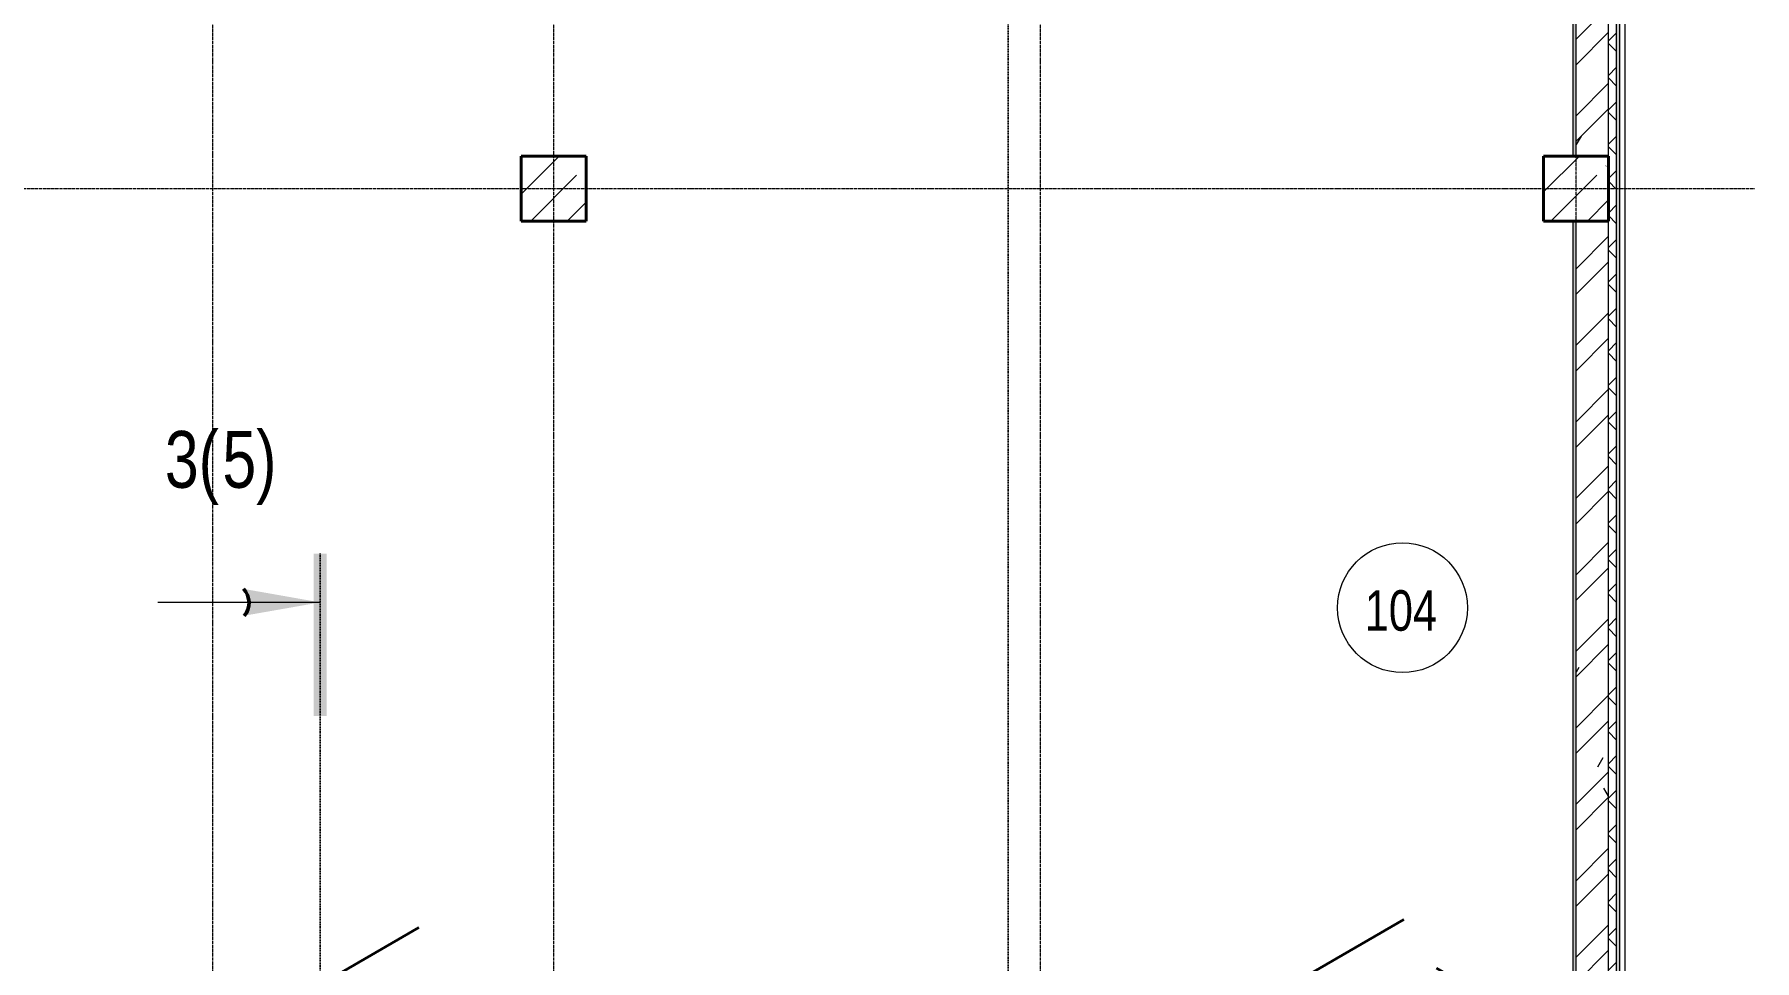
# Model space of a CAD drawing. Header units: millimetres. Extents: x -4800 to 3395395, y -34112 to 4253698.
# Drawn here: x 40102 to 50702, y 492 to 6200 of the extents above; entities that cross this region are included whole.
import ezdxf

# ---------------------------------------------------------------- set-up
doc = ezdxf.new("R2010")
doc.units = ezdxf.units.MM
doc.linetypes.add('ADSK_Линия разреза', pattern=[20, 0, -10, 0, -10])
doc.linetypes.add('ADSK_Линия сетки', pattern=[25, 20, -2.5, 0, -2.5])
for name, color, linetype, lineweight in [('Двери', 7, 'Continuous', 18), ('Марки помещений', 7, 'Continuous', 20), ('Несущие колонны', 7, 'Continuous', 18), ('Оси', 7, 'Continuous', 9), ('Разрезы', 7, 'Continuous', 9), ('Стены наружные', 7, 'Continuous', 18), ('Стены отделка', 7, 'Continuous', 40), ('Стены перегородки', 7, 'Continuous', 40), ('Стены штриховка', 7, 'Continuous', 40)]:
    doc.layers.add(name, color=color, linetype=linetype, lineweight=lineweight)
doc.styles.add('Century Gothic', font='GOTHIC.TTF', dxfattribs={"width": 0.8, "height": 350})
doc.styles.add('Century Gothic_1', font='GOTHIC.TTF', dxfattribs={"width": 0.8, "height": 250})
pattern_1 = [(45, (30702.1, 0), (-224.5064, 224.5064), []), (45, (30926.6, 0), (-224.5064, 224.5064), [396.875, -79.375, 3.353, -76.022])]
pattern_2 = [(0, (30702.1, 0), (406.4, 101.6), [33.528, -271.272, 33.528, -271.272, -1625.6]), (0, (30702.1, 0), (406.4, 101.6), [-609.6, 33.528, -576.072, 33.528, -271.272, -711.2]), (0, (30702.1, 0), (406.4, 101.6), [-1524, 33.528, -169.672, 33.528, -474.472]), (120, (30854.5, 50.8), (-291.1882, 301.15272), [33.528, -271.272, 33.528, -271.272, -1625.6]), (120, (30854.5, 50.8), (-291.1882, 301.15272), [-609.6, 33.528, -576.072, 33.528, -271.272, -711.2]), (120, (30854.5, 50.8), (-291.1882, 301.15272), [-1524, 33.528, -169.672, 33.528, -474.472]), (240, (30905.3, 254), (-115.2118, -402.75272), [33.528, -271.272, 33.528, -271.272, -1625.6]), (240, (30905.3, 254), (-115.2118, -402.75272), [-609.6, 33.528, -576.072, 33.528, -271.272, -711.2]), (240, (30905.3, 254), (-115.2118, -402.75272), [-1524, 33.528, -169.672, 33.528, -474.472])]

# ---------------------------------------------------------------- blocks, each defined once
blk = doc.blocks.new('SK_Дверь_2 - ДСВв_П-783361-ПД_КР_О_ПЭ_01 Этаж')
at = {"layer": 'Двери', "lineweight": 30}
for p, q in [((-900, 120), (269, 795)), ((900, 120), (510, 345))]:
    blk.add_line(p, q, dxfattribs=at)
blk = doc.blocks.new('SK_Дверь_2 - ДСВв_П-1128575-ПД_КР_О_ПЭ_01 Этаж')
at = {"layer": 'Двери', "lineweight": 30}
for p, q in [((-750, 80), (159, 605)), ((750, 80), (360, 305))]:
    blk.add_line(p, q, dxfattribs=at)
blk = doc.blocks.new('ADSK_КолоннаЖБ_Прямоугольная - 400x400 мм-1096394-ПД_КР_О_ПЭ_01 Этаж')
at = {"layer": 'Несущие колонны', "lineweight": 40}
for p, q in [((-200, 200), (200, 200)), ((-200, -200), (-200, 200)), ((200, 200), (200, -200)), ((200, -200), (-200, -200))]:
    blk.add_line(p, q, dxfattribs=at)
blk = doc.blocks.new('Разрез - Номер вида и Номер листа спереди_3_5 мм-64073-ПД_КР_О_ПЭ_01 Этаж')
at = {"layer": 'Разрезы'}
blk.add_hatch(color=256, dxfattribs=at).paths.add_polyline_path([(10, 0.4), (10, -0.4), (0, -0.4), (0, 0.4)], flags=0)
h = blk.add_hatch(color=256, dxfattribs=at)
edge = h.paths.add_edge_path(flags=0)
edge.add_line((2.17, -4.71), (3, 0))
edge.add_line((3, 0), (3.82, -4.67))
edge.add_arc((3.02, -5.62), 1.24, 49.4419, 133.142)
at = {"layer": 'Разрезы', "lineweight": 20}
blk.add_line((3, 0), (3, -10), dxfattribs=at)
at = {"layer": 'Разрезы', "lineweight": 50}
blk.add_arc((3.02, -5.62), 1.24, 49.4419, 133.142, dxfattribs=at)
blk = doc.blocks.new('SK_Марка_Помещение_ОдноЗначение - Номер-247393-ПД_КР_О_ПЭ_01 Этаж')
at = {"layer": 'Марки помещений'}
blk.add_circle((0, 0), 4, dxfattribs=at)

msp = doc.modelspace()

# ---------------------------------------------------------------- hatches: boundary and pattern name
at = {"layer": 'Несущие колонны', "lineweight": 9}
h = msp.add_hatch(dxfattribs=at)
h.set_pattern_fill('FP_4', color=256, style=0, pattern_type=2)
h.set_pattern_definition(pattern_1)
h.paths.add_polyline_path([(43102.1044, 5050), (43502.1044, 5050), (43502.1044, 5450), (43102.1044, 5450)], flags=0)
h = msp.add_hatch(dxfattribs=at)
h.set_pattern_fill('FP_4', color=256, style=0, pattern_type=2)
h.set_pattern_definition(pattern_1)
h.paths.add_polyline_path([(49802.1044, 5050), (49802.1044, 5450), (49402.1044, 5450), (49402.1044, 5050), (49602.1044, 5050)], flags=0)
at = {"layer": 'Стены штриховка', "lineweight": 9}
h = msp.add_hatch(dxfattribs=at)
h.set_pattern_fill('FP_6', color=256, style=0, pattern_type=2)
h.set_pattern_definition(pattern_2)
h.paths.add_polyline_path([(49602.1044, 200), (49602.1044, 5050), (49582.1044, 5050), (49582.1044, 200)], flags=0)
h.paths.add_polyline_path([(49582.1044, 5450), (49602.1044, 5450), (49602.1044, 10300), (49582.1044, 10300), (49582.1044, 6087.6665)], flags=0)
h.paths.add_polyline_path([(49602.1044, 10700), (49602.1044, 15550), (49582.1044, 15550), (49582.1044, 10700)], flags=0)
h.paths.add_polyline_path([(49602.1044, 15950), (49602.1044, 18176.6556), (49582.1044, 18176.6556), (49582.1044, 15950)], flags=0)
h = msp.add_hatch(dxfattribs=at)
h.set_pattern_fill('FP_7', color=256, style=0, pattern_type=2)
h.set_pattern_definition([(0, (30702.1, 0), (1625.6, 406.4), [67.056, -1152.144, 67.056, -1152.144, -6502.4]), (0, (30702.1, 0), (1625.6, 406.4), [-2438.4, 67.056, -2371.344, 67.056, -1152.144, -2844.8]), (0, (30702.1, 0), (1625.6, 406.4), [-6096, 67.056, -745.744, 67.056, -1964.944]), (120, (31311.7, 203.2), (-1164.753, 1204.611), [67.056, -1152.144, 67.056, -1152.144, -6502.4]), (120, (31311.7, 203.2), (-1164.753, 1204.611), [-2438.4, 67.056, -2371.344, 67.056, -1152.144, -2844.8]), (120, (31311.7, 203.2), (-1164.753, 1204.611), [-6096, 67.056, -745.744, 67.056, -1964.944]), (240, (31514.9, 1016), (-460.847, -1611.011), [67.056, -1152.144, 67.056, -1152.144, -6502.4]), (240, (31514.9, 1016), (-460.847, -1611.011), [-2438.4, 67.056, -2371.344, 67.056, -1152.144, -2844.8]), (240, (31514.9, 1016), (-460.847, -1611.011), [-6096, 67.056, -745.744, 67.056, -1964.944])])
h.paths.add_polyline_path([(49654.2526, 200), (49802.1044, 200), (49802.1044, 5050), (49602.1044, 5050), (49602.1044, 200)], flags=0)
h.paths.add_polyline_path([(49602.1044, 5450), (49802.1044, 5450), (49802.1044, 10300), (49602.1044, 10300), (49602.1044, 6087.6665)], flags=0)
h.paths.add_polyline_path([(49802.1044, 10700), (49802.1044, 15550), (49602.1044, 15550), (49602.1044, 10700)], flags=0)
h.paths.add_polyline_path([(49602.1044, 15950), (49802.1044, 15950), (49802.1044, 18176.6556), (49602.1044, 18176.6556), (49602.1044, 17881.4998)], flags=0)
h = msp.add_hatch(dxfattribs=at)
h.set_pattern_fill('FP_3', color=256, style=0, pattern_type=2)
h.set_pattern_definition([(45, (30702.1, 0), (-235.7317, 235.7317), []), (45, (30859.26, 0), (-235.7317, 235.7317), [])])
h.paths.add_polyline_path([(49654.2526, 200), (49802.1044, 200), (49802.1044, 5050), (49602.1044, 5050), (49602.1044, 200)], flags=0)
h.paths.add_polyline_path([(49602.1044, 5450), (49802.1044, 5450), (49802.1044, 10300), (49602.1044, 10300), (49602.1044, 6087.6665)], flags=0)
h.paths.add_polyline_path([(49802.1044, 10700), (49802.1044, 15550), (49602.1044, 15550), (49602.1044, 10700)], flags=0)
h.paths.add_polyline_path([(49602.1044, 15950), (49802.1044, 15950), (49802.1044, 18176.6556), (49602.1044, 18176.6556), (49602.1044, 17881.4998)], flags=0)
h = msp.add_hatch(dxfattribs=at)
h.set_pattern_fill('FP_5', color=256, style=0, pattern_type=2)
h.set_pattern_definition([(45, (30702.1, 0), (-106.066, 106.066), []), (135, (30702.1, 0), (-106.066, -106.066), [])])
h.paths.add_polyline_path([(49852.1044, 200), (49852.1044, 18176.6556), (49802.1044, 18176.6556), (49802.1044, 200)], flags=0)
h = msp.add_hatch(dxfattribs=at)
h.set_pattern_fill('FP_6', color=256, style=0, pattern_type=2)
h.set_pattern_definition(pattern_2)
h.paths.add_polyline_path([(49872.1044, 200), (49872.1044, 18176.6556), (49852.1044, 18176.6556), (49852.1044, 200)], flags=0)

# ---------------------------------------------------------------- linework, layer by layer
at = {"layer": 'Несущие колонны', "lineweight": 40}
for p, q in [((43502.1044, 5450), (43102.1044, 5450)), ((43102.1044, 5450), (43102.1044, 5050)), ((43502.1044, 5050), (43502.1044, 5450)), ((49582.1044, 5450), (49402.1044, 5450)), ((49402.1044, 5450), (49402.1044, 5050)), ((43102.1044, 5050), (43502.1044, 5050)), ((49402.1044, 5050), (49582.1044, 5050))]:
    msp.add_line(p, q, dxfattribs=at)
at = {"layer": 'Несущие колонны'}
for p, q in [((49602.1044, 5450), (49582.1044, 5450)), ((49802.1044, 5450), (49602.1044, 5450)), ((49802.1044, 5050), (49802.1044, 5450)), ((49582.1044, 5050), (49602.1044, 5050)), ((49602.1044, 5050), (49802.1044, 5050))]:
    msp.add_line(p, q, dxfattribs=at)
at = {"layer": 'Оси', "linetype": 'ADSK_Линия сетки'}
for p, q in [((41202.1044, -10000), (41202.1044, 23000)), ((43302.1044, -10000), (43302.1044, 23000)), ((46302.1044, -10000), (46302.1044, 23000)), ((49602.1044, -10000), (49602.1044, 23000)), ((26702.1044, 5250), (50702.1044, 5250))]:
    msp.add_line(p, q, dxfattribs=at)
at = {"layer": 'Разрезы', "linetype": 'ADSK_Линия разреза'}
for p, q in [((46102.1044, 23004.5573), (46102.1044, -10034.6649)), ((41862.8088, 2999.6347), (41862.8088, -10034.6649))]:
    msp.add_line(p, q, dxfattribs=at)
at = {"layer": 'Стены наружные'}
msp.add_line((49902.1044, 18176.6556), (49902.1044, 320), dxfattribs=at)
at = {"layer": 'Стены отделка', "color": 8, "lineweight": 18, "true_color": 0x808080}
msp.add_line((49872.1044, 200), (49872.1044, 21270), dxfattribs=at)
at = {"layer": 'Стены отделка', "color": 8, "lineweight": 9, "true_color": 0x808080}
for p, q in [((49582.1044, 10300), (49582.1044, 5450)), ((49582.1044, 5050), (49582.1044, 200))]:
    msp.add_line(p, q, dxfattribs=at)
at = {"layer": 'Стены перегородки', "lineweight": 18}
for p, q in [((49602.1044, 5450), (49602.1044, 10300)), ((49602.1044, 200), (49602.1044, 5050))]:
    msp.add_line(p, q, dxfattribs=at)
at = {"layer": 'Стены штриховка', "lineweight": 18}
for p, q in [((49852.1044, 200), (49852.1044, 21250)), ((49802.1044, 200), (49802.1044, 20980)), ((49582.1044, 5450), (49802.1044, 5450)), ((49802.1044, 5050), (49582.1044, 5050))]:
    msp.add_line(p, q, dxfattribs=at)

# ---------------------------------------------------------------- block references
at = {"layer": 'Двери'}
for name, p in [('SK_Дверь_2 - ДСВв_П-1128575-ПД_КР_О_ПЭ_01 Этаж', (48382.1044, 140)), ('SK_Дверь_2 - ДСВв_П-783361-ПД_КР_О_ПЭ_01 Этаж', (42202.1044, -100))]:
    msp.add_blockref(name, p, dxfattribs=at)
at = {"layer": 'Марки помещений', "xscale": 99.99999999999993, "yscale": 99.99999999999993, "zscale": 99.99999999999993}
msp.add_blockref('SK_Марка_Помещение_ОдноЗначение - Номер-247393-ПД_КР_О_ПЭ_01 Этаж', (48532.1613, 2666.8265), dxfattribs=at)
at = {"layer": 'Несущие колонны', "lineweight": 40}
for p in [(43302.1044, 5250), (49602.1044, 5250)]:
    msp.add_blockref('ADSK_КолоннаЖБ_Прямоугольная - 400x400 мм-1096394-ПД_КР_О_ПЭ_01 Этаж', p, dxfattribs=at)
at = {"layer": 'Разрезы', "lineweight": 50, "xscale": 99.99999999999993, "yscale": 99.99999999999993, "zscale": 99.99999999999993, "rotation": 269.9999999999996}
msp.add_blockref('Разрез - Номер вида и Номер листа спереди_3_5 мм-64073-ПД_КР_О_ПЭ_01 Этаж', (41862.8088, 2999.6347), dxfattribs=at)

# ---------------------------------------------------------------- texts
at = {"layer": 'Марки помещений', "lineweight": 9, "insert": (48299.3617, 2774.7565), "char_height": 250, "width": 557.9745, "attachment_point": 1, "style": 'Century Gothic_1'}
msp.add_mtext('104', dxfattribs=at)
at = {"layer": 'Разрезы', "char_height": 350, "attachment_point": 1, "style": 'Century Gothic'}
for s, insert, width in [('3(', (40906.1275, 3755.9952), 429.7045), ('5)', (41260.6692, 3755.9952), 442.5315)]:
    msp.add_mtext(s, dxfattribs=dict(at, insert=insert, width=width))

doc.saveas('drawing.dxf')
